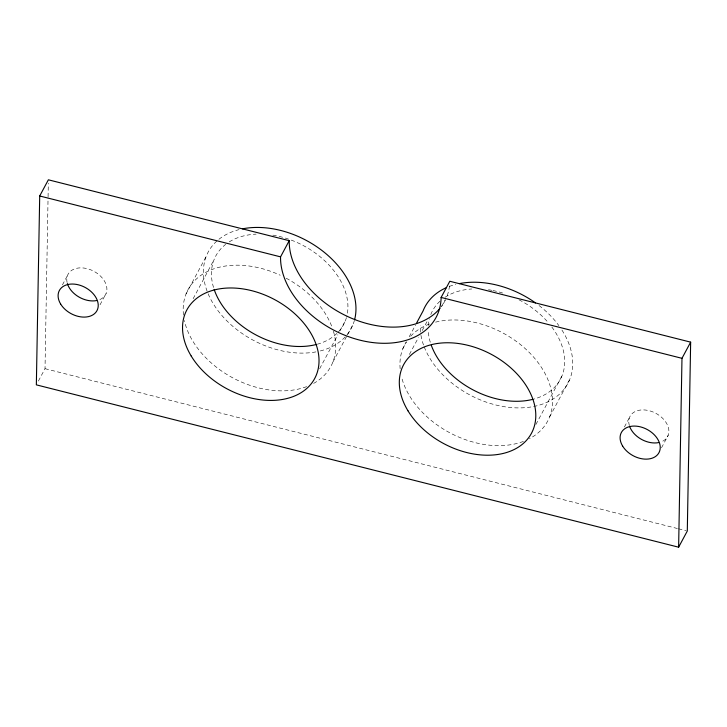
<?xml version="1.0" encoding="UTF-8"?>
<svg xmlns="http://www.w3.org/2000/svg" width="727" height="727" viewBox="0 0 727 727"><rect width="100%" height="100%" fill="white"/><g stroke="black" fill="none" stroke-linecap="round" stroke-linejoin="round"><path stroke-width="0.55" stroke-dasharray="3.63 2.73" d="M38.395 381.057L45.019 368.68L48.055 197.908M48.073 196.772L48.309 183.204M62.422 284.929L67.529 275.415M100.035 304.786L106.151 293.363M186.057 293.917L206.295 256.177M193.137 298.706L214.02 259.766M319.662 368.716L337.864 334.765M340.009 330.767L345.361 320.789M332.848 362.119L347.224 335.301M347.76 334.311L353.086 324.378M402.822 348.706L406.547 341.754M409.21 336.783L415.608 324.869M409.374 354.494L418.47 337.519M422.223 330.531L427.576 320.543M441.671 306.385L445.242 299.724M535.899 424.495L562.125 375.577M549.621 416.907L569.859 379.167M624.42 426.976L629.518 417.462M661.515 447.777L668.149 435.409M45.019 368.68L677.4 528.511M678.5 528.793L686.197 530.737M67.102 282.494A21.337 14.876 28.2 0 1 80.234 267.863A21.337 14.876 28.2 0 1 104.57 281.267A21.337 14.876 28.2 0 1 98.836 299.969M629.373 425.604A21.337 14.876 28.2 0 1 641.414 409.946A21.337 14.876 28.2 0 1 666.359 422.96A21.337 14.876 28.2 0 1 660.834 442.007M435.591 322.143A81.07 56.524 28.2 0 1 536.172 360.156A81.07 56.524 28.2 0 1 529.401 438.726M523.404 441.416A81.07 56.524 28.2 0 1 401.667 377.495M400.15 368.798A81.07 56.524 28.2 0 1 406.166 342.108M410.7 336.21A81.07 56.524 28.2 0 1 430.093 323.806M333.402 331.158A81.07 56.524 28.2 0 1 313.637 383.402M306.64 386.628A81.07 56.524 28.2 0 1 184.385 320.525M183.486 315.091A81.07 56.524 28.2 0 1 280.213 275.233M286.193 278.223A81.07 56.524 28.2 0 1 332.021 327.068M551.838 327.041A72.536 50.572 28.2 0 1 534.1 398.996M430.293 342.253A72.536 50.572 28.2 0 1 428.23 329.967M428.321 325.514A72.536 50.572 28.2 0 1 429.421 318.771M430.784 314.555A72.536 50.572 28.2 0 1 440.035 301.178M445.106 297.243A72.536 50.572 28.2 0 1 471.778 288.982M488.489 289.755A72.536 50.572 28.2 0 1 491.843 290.318M492.961 290.536A72.536 50.572 28.2 0 1 503.684 293.363M519.023 299.797A72.536 50.572 28.2 0 1 548.376 322.733M336.874 333.448A72.536 50.572 28.2 0 1 317.335 344.216M213.529 287.465A72.536 50.572 28.2 0 1 225.706 244.345M229.25 241.873A72.536 50.572 28.2 0 1 256.131 234.13M272.843 235.139A72.536 50.572 28.2 0 1 346.724 316.563M346.434 317.644A72.536 50.572 28.2 0 1 338.319 331.966M561.944 330.085A81.07 56.524 28.2 0 1 527.966 407.393A81.07 56.524 28.2 0 1 423.886 346.016M423.514 344.989A81.07 56.524 28.2 0 1 420.624 333.211M420.497 332.139A81.07 56.524 28.2 0 1 420.188 325.787M449.277 286.456A81.07 56.524 28.2 0 1 455.829 284.393M539.043 305.522A81.07 56.524 28.2 0 1 558.918 325.687M345.216 336.874A81.07 56.524 28.2 0 1 320.325 350.941M315.891 351.904A81.07 56.524 28.2 0 1 213.802 304.613A81.07 56.524 28.2 0 1 239.056 229.614M354.431 320.353A81.07 56.524 28.2 0 1 345.925 336.083M449.486 285.902A85.341 59.496 28.2 0 1 446.769 296.87M445.433 299.915A85.341 59.496 28.2 0 1 441.353 306.585"/><path stroke-width="1.09" d="M39.703 195.981L36.35 384.856L678.627 547.195L687.297 531.019L690.65 342.144L449.795 281.267L441.125 297.443A85.341 59.496 28.2 0 1 359.72 340.109A85.341 59.496 28.2 0 1 280.549 256.858L39.703 195.981L48.373 179.805L289.228 240.682A85.341 59.496 28.2 0 0 349.096 317.19A85.341 59.496 28.2 0 0 439.962 308.348M678.627 547.195L681.981 358.32L690.65 342.144M280.549 256.858L289.228 240.682M416.671 322.879L423.059 310.965A81.07 56.524 28.2 0 1 446.196 287.719M441.125 297.443L681.981 358.32M96.636 300.56A21.337 14.876 28.2 0 1 67.384 283.566M658.626 442.598A21.337 14.876 28.2 0 1 629.655 426.467M533.027 399.287A72.536 50.572 28.2 0 1 431.256 345.18M316.263 344.498A72.536 50.572 28.2 0 1 214.147 289.41M459.246 283.63A81.07 56.524 28.2 0 1 535.508 302.905M242.473 228.841A81.07 56.524 28.2 0 1 324.115 252.187A81.07 56.524 28.2 0 1 354.703 319.307M622.639 446.087A21.337 14.876 28.2 0 0 657.399 454.875A21.337 14.876 28.2 0 0 640.442 426.867A21.337 14.876 28.2 0 0 622.639 446.087M60.641 304.04A21.337 14.876 28.2 0 0 95.41 312.828A21.337 14.876 28.2 0 0 78.443 284.83A21.337 14.876 28.2 0 0 60.641 304.04M407.974 410.8A72.536 50.572 28.2 0 0 526.175 440.68A72.536 50.572 28.2 0 0 468.497 345.47A72.536 50.572 28.2 0 0 407.974 410.8M191.201 356.012A72.536 50.572 28.2 0 0 309.402 385.892A72.536 50.572 28.2 0 0 251.724 290.682A72.536 50.572 28.2 0 0 191.201 356.012"/></g></svg>
